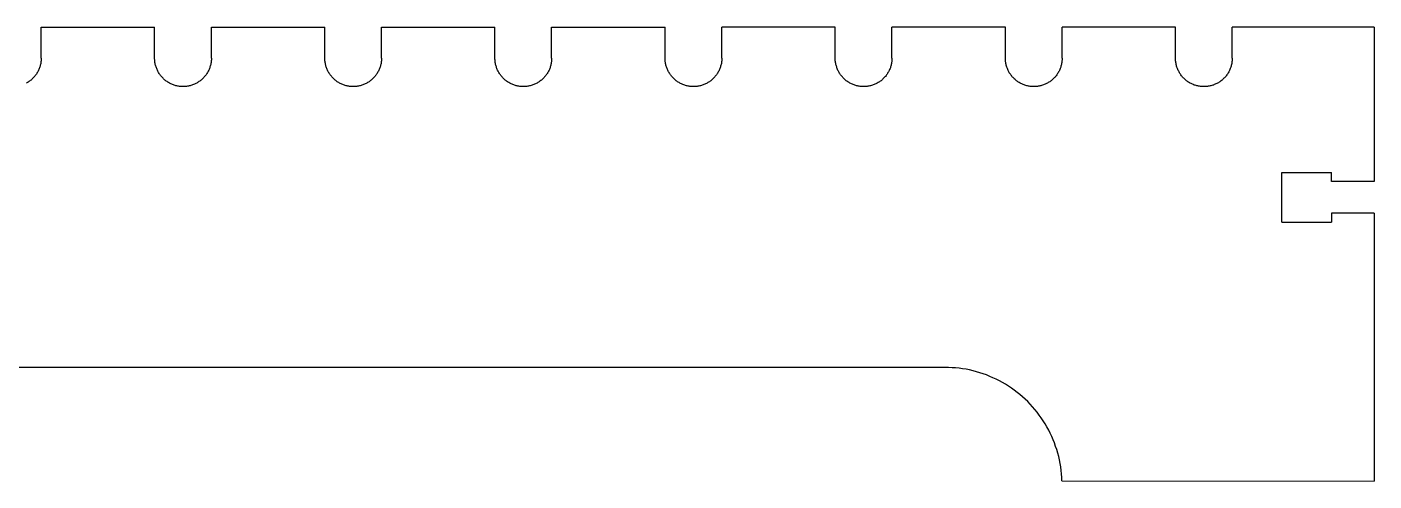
# Model space of a CAD drawing. Extents: x -72 to 72, y -22 to 22.
# Drawn here: x -9.99 to 1.89, y -22 to -18 of the extents above; entities that cross this region are included whole.
import ezdxf

# ---------------------------------------------------------------- set-up
doc = ezdxf.new("R2010")
doc.units = 0
doc.header["$MEASUREMENT"] = 0
doc.layers.get('0').update_dxf_attribs({"linetype": 'CONTINUOUS'})

msp = doc.modelspace()

# ---------------------------------------------------------------- linework, layer by layer
for p, q in [((-9.864, -18), (-8.864, -18)), ((-9.864, -18.275), (-9.864, -18)), ((-8.864, -18.275), (-8.864, -18)), ((-8.364, -18), (-7.364, -18)), ((-8.364, -18.275), (-8.364, -18)), ((-7.364, -18.275), (-7.364, -18)), ((-6.864, -18), (-5.864, -18)), ((-6.864, -18.275), (-6.864, -18)), ((-5.864, -18.275), (-5.864, -18)), ((-5.364, -18), (-4.364, -18)), ((-5.364, -18.275), (-5.364, -18)), ((-4.364, -18.275), (-4.364, -18)), ((-2.864, -18), (-3.864, -18)), ((-3.864, -18.275), (-3.864, -18)), ((-2.864, -18.275), (-2.864, -18)), ((-1.364, -18), (-2.364, -18)), ((-2.364, -18.275), (-2.364, -18)), ((-1.364, -18.275), (-1.364, -18)), ((0.136, -18), (-0.864, -18)), ((-0.864, -18.275), (-0.864, -18)), ((0.136, -18.275), (0.136, -18)), ((0.636, -18.275), (0.636, -18)), ((1.886, -18), (0.636, -18)), ((1.886, -18), (1.886, -19.36)), ((-9.864, -18.275), (-9.864, -18.282)), ((-9.864, -18.282), (-9.864, -18.29)), ((-8.864, -18.283), (-8.864, -18.275)), ((-8.863, -18.29), (-8.864, -18.283)), ((-8.364, -18.275), (-8.364, -18.283)), ((-8.364, -18.283), (-8.364, -18.29)), ((-7.364, -18.283), (-7.364, -18.275)), ((-7.363, -18.29), (-7.364, -18.283)), ((-6.864, -18.275), (-6.864, -18.283)), ((-6.864, -18.283), (-6.864, -18.291)), ((-5.864, -18.283), (-5.864, -18.275)), ((-5.863, -18.291), (-5.864, -18.283)), ((-5.364, -18.275), (-5.364, -18.283)), ((-5.364, -18.283), (-5.364, -18.291)), ((-4.364, -18.283), (-4.364, -18.275)), ((-4.363, -18.291), (-4.364, -18.283)), ((-3.864, -18.275), (-3.864, -18.283)), ((-3.864, -18.283), (-3.864, -18.291)), ((-2.864, -18.283), (-2.864, -18.275)), ((-2.863, -18.291), (-2.864, -18.283)), ((-2.364, -18.275), (-2.364, -18.283)), ((-2.364, -18.283), (-2.364, -18.291)), ((-1.364, -18.283), (-1.364, -18.275)), ((-1.363, -18.291), (-1.364, -18.283)), ((-0.864, -18.275), (-0.864, -18.283)), ((-0.864, -18.283), (-0.864, -18.291)), ((0.136, -18.283), (0.136, -18.275)), ((0.137, -18.291), (0.136, -18.283)), ((0.636, -18.275), (0.636, -18.283)), ((0.636, -18.283), (0.636, -18.291)), ((-9.899, -18.402), (-9.903, -18.409)), ((-9.895, -18.395), (-9.899, -18.402)), ((-9.891, -18.388), (-9.895, -18.395)), ((-9.887, -18.381), (-9.891, -18.388)), ((-9.884, -18.374), (-9.887, -18.381)), ((-9.881, -18.367), (-9.884, -18.374)), ((-9.878, -18.359), (-9.881, -18.367)), ((-9.876, -18.352), (-9.878, -18.359)), ((-9.874, -18.344), (-9.876, -18.352)), ((-9.872, -18.337), (-9.874, -18.344)), ((-9.87, -18.329), (-9.872, -18.337)), ((-9.868, -18.321), (-9.87, -18.329)), ((-9.867, -18.314), (-9.868, -18.321)), ((-9.866, -18.306), (-9.867, -18.314)), ((-9.865, -18.298), (-9.866, -18.306)), ((-9.864, -18.29), (-9.865, -18.298)), ((-8.863, -18.298), (-8.863, -18.29)), ((-8.862, -18.306), (-8.863, -18.298)), ((-8.861, -18.314), (-8.862, -18.306)), ((-8.859, -18.322), (-8.861, -18.314)), ((-8.858, -18.329), (-8.859, -18.322)), ((-8.856, -18.337), (-8.858, -18.329)), ((-8.854, -18.344), (-8.856, -18.337)), ((-8.851, -18.352), (-8.854, -18.344)), ((-8.849, -18.359), (-8.851, -18.352)), ((-8.846, -18.367), (-8.849, -18.359)), ((-8.843, -18.374), (-8.846, -18.367)), ((-8.84, -18.381), (-8.843, -18.374)), ((-8.836, -18.388), (-8.84, -18.381)), ((-8.833, -18.395), (-8.836, -18.388)), ((-8.829, -18.402), (-8.833, -18.395)), ((-8.825, -18.409), (-8.829, -18.402)), ((-8.399, -18.402), (-8.403, -18.409)), ((-8.395, -18.395), (-8.399, -18.402)), ((-8.391, -18.388), (-8.395, -18.395)), ((-8.387, -18.381), (-8.391, -18.388)), ((-8.384, -18.374), (-8.387, -18.381)), ((-8.381, -18.367), (-8.384, -18.374)), ((-8.378, -18.359), (-8.381, -18.367)), ((-8.376, -18.352), (-8.378, -18.359)), ((-8.374, -18.344), (-8.376, -18.352)), ((-8.372, -18.337), (-8.374, -18.344)), ((-8.37, -18.329), (-8.372, -18.337)), ((-8.368, -18.322), (-8.37, -18.329)), ((-8.367, -18.314), (-8.368, -18.322)), ((-8.366, -18.306), (-8.367, -18.314)), ((-8.365, -18.298), (-8.366, -18.306)), ((-8.364, -18.29), (-8.365, -18.298)), ((-7.363, -18.298), (-7.363, -18.29)), ((-7.362, -18.306), (-7.363, -18.298)), ((-7.361, -18.314), (-7.362, -18.306)), ((-7.359, -18.322), (-7.361, -18.314)), ((-7.358, -18.329), (-7.359, -18.322)), ((-7.356, -18.337), (-7.358, -18.329)), ((-7.354, -18.345), (-7.356, -18.337)), ((-7.351, -18.352), (-7.354, -18.345)), ((-7.349, -18.359), (-7.351, -18.352)), ((-7.346, -18.367), (-7.349, -18.359)), ((-7.343, -18.374), (-7.346, -18.367)), ((-7.34, -18.381), (-7.343, -18.374)), ((-7.336, -18.388), (-7.34, -18.381)), ((-7.333, -18.395), (-7.336, -18.388)), ((-7.329, -18.402), (-7.333, -18.395)), ((-7.325, -18.409), (-7.329, -18.402)), ((-6.899, -18.402), (-6.903, -18.409)), ((-6.895, -18.395), (-6.899, -18.402)), ((-6.891, -18.388), (-6.895, -18.395)), ((-6.887, -18.381), (-6.891, -18.388)), ((-6.884, -18.374), (-6.887, -18.381)), ((-6.881, -18.367), (-6.884, -18.374)), ((-6.878, -18.36), (-6.881, -18.367)), ((-6.876, -18.352), (-6.878, -18.36)), ((-6.874, -18.345), (-6.876, -18.352)), ((-6.872, -18.337), (-6.874, -18.345)), ((-6.87, -18.329), (-6.872, -18.337)), ((-6.868, -18.322), (-6.87, -18.329)), ((-6.867, -18.314), (-6.868, -18.322)), ((-6.866, -18.306), (-6.867, -18.314)), ((-6.865, -18.298), (-6.866, -18.306)), ((-6.864, -18.291), (-6.865, -18.298)), ((-5.863, -18.298), (-5.863, -18.291)), ((-5.862, -18.306), (-5.863, -18.298)), ((-5.861, -18.314), (-5.862, -18.306)), ((-5.859, -18.322), (-5.861, -18.314)), ((-5.858, -18.329), (-5.859, -18.322)), ((-5.856, -18.337), (-5.858, -18.329)), ((-5.854, -18.345), (-5.856, -18.337)), ((-5.851, -18.352), (-5.854, -18.345)), ((-5.849, -18.36), (-5.851, -18.352)), ((-5.846, -18.367), (-5.849, -18.36)), ((-5.843, -18.374), (-5.846, -18.367)), ((-5.84, -18.381), (-5.843, -18.374)), ((-5.836, -18.388), (-5.84, -18.381)), ((-5.833, -18.395), (-5.836, -18.388)), ((-5.829, -18.402), (-5.833, -18.395)), ((-5.825, -18.409), (-5.829, -18.402)), ((-5.399, -18.402), (-5.403, -18.409)), ((-5.395, -18.395), (-5.399, -18.402)), ((-5.391, -18.388), (-5.395, -18.395)), ((-5.387, -18.381), (-5.391, -18.388)), ((-5.384, -18.374), (-5.387, -18.381)), ((-5.381, -18.367), (-5.384, -18.374)), ((-5.378, -18.36), (-5.381, -18.367)), ((-5.376, -18.352), (-5.378, -18.36)), ((-5.374, -18.345), (-5.376, -18.352)), ((-5.372, -18.337), (-5.374, -18.345)), ((-5.37, -18.329), (-5.372, -18.337)), ((-5.368, -18.322), (-5.37, -18.329)), ((-5.367, -18.314), (-5.368, -18.322)), ((-5.366, -18.306), (-5.367, -18.314)), ((-5.365, -18.298), (-5.366, -18.306)), ((-5.364, -18.291), (-5.365, -18.298)), ((-4.363, -18.299), (-4.363, -18.291)), ((-4.362, -18.306), (-4.363, -18.299)), ((-4.361, -18.314), (-4.362, -18.306)), ((-4.359, -18.322), (-4.361, -18.314)), ((-4.358, -18.33), (-4.359, -18.322)), ((-4.356, -18.337), (-4.358, -18.33)), ((-4.354, -18.345), (-4.356, -18.337)), ((-4.351, -18.352), (-4.354, -18.345)), ((-4.349, -18.36), (-4.351, -18.352)), ((-4.346, -18.367), (-4.349, -18.36)), ((-4.343, -18.374), (-4.346, -18.367)), ((-4.34, -18.381), (-4.343, -18.374)), ((-4.336, -18.389), (-4.34, -18.381)), ((-4.333, -18.395), (-4.336, -18.389)), ((-4.329, -18.402), (-4.333, -18.395)), ((-4.325, -18.409), (-4.329, -18.402)), ((-3.899, -18.402), (-3.903, -18.409)), ((-3.895, -18.395), (-3.899, -18.402)), ((-3.891, -18.389), (-3.895, -18.395)), ((-3.887, -18.381), (-3.891, -18.389)), ((-3.884, -18.374), (-3.887, -18.381)), ((-3.881, -18.367), (-3.884, -18.374)), ((-3.878, -18.36), (-3.881, -18.367)), ((-3.876, -18.352), (-3.878, -18.36)), ((-3.874, -18.345), (-3.876, -18.352)), ((-3.872, -18.337), (-3.874, -18.345)), ((-3.87, -18.33), (-3.872, -18.337)), ((-3.868, -18.322), (-3.87, -18.33)), ((-3.867, -18.314), (-3.868, -18.322)), ((-3.866, -18.306), (-3.867, -18.314)), ((-3.865, -18.299), (-3.866, -18.306)), ((-3.864, -18.291), (-3.865, -18.299)), ((-2.863, -18.299), (-2.863, -18.291)), ((-2.862, -18.306), (-2.863, -18.299)), ((-2.861, -18.314), (-2.862, -18.306)), ((-2.859, -18.322), (-2.861, -18.314)), ((-2.858, -18.33), (-2.859, -18.322)), ((-2.856, -18.337), (-2.858, -18.33)), ((-2.854, -18.345), (-2.856, -18.337)), ((-2.851, -18.352), (-2.854, -18.345)), ((-2.849, -18.36), (-2.851, -18.352)), ((-2.846, -18.367), (-2.849, -18.36)), ((-2.843, -18.374), (-2.846, -18.367)), ((-2.84, -18.382), (-2.843, -18.374)), ((-2.836, -18.389), (-2.84, -18.382)), ((-2.833, -18.396), (-2.836, -18.389)), ((-2.829, -18.402), (-2.833, -18.396)), ((-2.825, -18.409), (-2.829, -18.402)), ((-2.399, -18.402), (-2.403, -18.409)), ((-2.395, -18.396), (-2.399, -18.402)), ((-2.391, -18.389), (-2.395, -18.396)), ((-2.387, -18.382), (-2.391, -18.389)), ((-2.384, -18.374), (-2.387, -18.382)), ((-2.381, -18.367), (-2.384, -18.374)), ((-2.378, -18.36), (-2.381, -18.367)), ((-2.376, -18.352), (-2.378, -18.36)), ((-2.374, -18.345), (-2.376, -18.352)), ((-2.372, -18.337), (-2.374, -18.345)), ((-2.37, -18.33), (-2.372, -18.337)), ((-2.368, -18.322), (-2.37, -18.33)), ((-2.367, -18.314), (-2.368, -18.322)), ((-2.366, -18.307), (-2.367, -18.314)), ((-2.365, -18.299), (-2.366, -18.307)), ((-2.364, -18.291), (-2.365, -18.299)), ((-1.363, -18.299), (-1.363, -18.291)), ((-1.362, -18.307), (-1.363, -18.299)), ((-1.361, -18.314), (-1.362, -18.307)), ((-1.359, -18.322), (-1.361, -18.314)), ((-1.358, -18.33), (-1.359, -18.322)), ((-1.356, -18.337), (-1.358, -18.33)), ((-1.354, -18.345), (-1.356, -18.337)), ((-1.351, -18.353), (-1.354, -18.345)), ((-1.349, -18.36), (-1.351, -18.353)), ((-1.346, -18.367), (-1.349, -18.36)), ((-1.343, -18.375), (-1.346, -18.367)), ((-1.34, -18.382), (-1.343, -18.375)), ((-1.336, -18.389), (-1.34, -18.382)), ((-1.333, -18.396), (-1.336, -18.389)), ((-1.329, -18.403), (-1.333, -18.396)), ((-1.325, -18.409), (-1.329, -18.403)), ((-0.899, -18.403), (-0.903, -18.409)), ((-0.895, -18.396), (-0.899, -18.403)), ((-0.891, -18.389), (-0.895, -18.396)), ((-0.887, -18.382), (-0.891, -18.389)), ((-0.884, -18.375), (-0.887, -18.382)), ((-0.881, -18.367), (-0.884, -18.375)), ((-0.878, -18.36), (-0.881, -18.367)), ((-0.876, -18.353), (-0.878, -18.36)), ((-0.874, -18.345), (-0.876, -18.353)), ((-0.872, -18.337), (-0.874, -18.345)), ((-0.87, -18.33), (-0.872, -18.337)), ((-0.868, -18.322), (-0.87, -18.33)), ((-0.867, -18.314), (-0.868, -18.322)), ((-0.866, -18.307), (-0.867, -18.314)), ((-0.865, -18.299), (-0.866, -18.307)), ((-0.864, -18.291), (-0.865, -18.299)), ((0.137, -18.299), (0.137, -18.291)), ((0.138, -18.307), (0.137, -18.299)), ((0.139, -18.314), (0.138, -18.307)), ((0.141, -18.322), (0.139, -18.314)), ((0.142, -18.33), (0.141, -18.322)), ((0.144, -18.338), (0.142, -18.33)), ((0.146, -18.345), (0.144, -18.338)), ((0.149, -18.353), (0.146, -18.345)), ((0.151, -18.36), (0.149, -18.353)), ((0.154, -18.367), (0.151, -18.36)), ((0.157, -18.375), (0.154, -18.367)), ((0.16, -18.382), (0.157, -18.375)), ((0.164, -18.389), (0.16, -18.382)), ((0.167, -18.396), (0.164, -18.389)), ((0.171, -18.403), (0.167, -18.396)), ((0.175, -18.409), (0.171, -18.403)), ((0.601, -18.403), (0.597, -18.409)), ((0.605, -18.396), (0.601, -18.403)), ((0.609, -18.389), (0.605, -18.396)), ((0.613, -18.382), (0.609, -18.389)), ((0.616, -18.375), (0.613, -18.382)), ((0.619, -18.367), (0.616, -18.375)), ((0.622, -18.36), (0.619, -18.367)), ((0.624, -18.353), (0.622, -18.36)), ((0.626, -18.345), (0.624, -18.353)), ((0.628, -18.338), (0.626, -18.345)), ((0.63, -18.33), (0.628, -18.338)), ((0.632, -18.322), (0.63, -18.33)), ((0.633, -18.315), (0.632, -18.322)), ((0.634, -18.307), (0.633, -18.315)), ((0.635, -18.299), (0.634, -18.307)), ((0.636, -18.291), (0.635, -18.299)), ((-9.986, -18.49), (-9.993, -18.494)), ((-9.98, -18.486), (-9.986, -18.49)), ((-9.973, -18.481), (-9.98, -18.486)), ((-9.967, -18.477), (-9.973, -18.481)), ((-9.96, -18.472), (-9.967, -18.477)), ((-9.954, -18.467), (-9.96, -18.472)), ((-9.948, -18.462), (-9.954, -18.467)), ((-9.943, -18.457), (-9.948, -18.462)), ((-9.937, -18.451), (-9.943, -18.457)), ((-9.931, -18.446), (-9.937, -18.451)), ((-9.926, -18.44), (-9.931, -18.446)), ((-9.921, -18.434), (-9.926, -18.44)), ((-9.916, -18.428), (-9.921, -18.434)), ((-9.911, -18.422), (-9.916, -18.428)), ((-9.907, -18.415), (-9.911, -18.422)), ((-9.903, -18.409), (-9.907, -18.415)), ((-8.82, -18.415), (-8.825, -18.409)), ((-8.816, -18.422), (-8.82, -18.415)), ((-8.811, -18.428), (-8.816, -18.422)), ((-8.806, -18.434), (-8.811, -18.428)), ((-8.801, -18.44), (-8.806, -18.434)), ((-8.796, -18.446), (-8.801, -18.44)), ((-8.79, -18.451), (-8.796, -18.446)), ((-8.785, -18.457), (-8.79, -18.451)), ((-8.779, -18.462), (-8.785, -18.457)), ((-8.773, -18.467), (-8.779, -18.462)), ((-8.767, -18.472), (-8.773, -18.467)), ((-8.761, -18.477), (-8.767, -18.472)), ((-8.754, -18.481), (-8.761, -18.477)), ((-8.748, -18.486), (-8.754, -18.481)), ((-8.741, -18.49), (-8.748, -18.486)), ((-8.734, -18.494), (-8.741, -18.49)), ((-8.727, -18.497), (-8.734, -18.494)), ((-8.72, -18.501), (-8.727, -18.497)), ((-8.713, -18.504), (-8.72, -18.501)), ((-8.706, -18.507), (-8.713, -18.504)), ((-8.698, -18.51), (-8.706, -18.507)), ((-8.691, -18.512), (-8.698, -18.51)), ((-8.683, -18.515), (-8.691, -18.512)), ((-8.676, -18.517), (-8.683, -18.515)), ((-8.668, -18.519), (-8.676, -18.517)), ((-8.661, -18.52), (-8.668, -18.519)), ((-8.653, -18.522), (-8.661, -18.52)), ((-8.645, -18.523), (-8.653, -18.522)), ((-8.637, -18.524), (-8.645, -18.523)), ((-8.629, -18.524), (-8.637, -18.524)), ((-8.622, -18.525), (-8.629, -18.524)), ((-8.614, -18.525), (-8.622, -18.525)), ((-8.606, -18.525), (-8.614, -18.525)), ((-8.598, -18.524), (-8.606, -18.525)), ((-8.59, -18.524), (-8.598, -18.524)), ((-8.582, -18.523), (-8.59, -18.524)), ((-8.575, -18.522), (-8.582, -18.523)), ((-8.567, -18.52), (-8.575, -18.522)), ((-8.559, -18.519), (-8.567, -18.52)), ((-8.552, -18.517), (-8.559, -18.519)), ((-8.544, -18.515), (-8.552, -18.517)), ((-8.536, -18.512), (-8.544, -18.515)), ((-8.529, -18.51), (-8.536, -18.512)), ((-8.522, -18.507), (-8.529, -18.51)), ((-8.514, -18.504), (-8.522, -18.507)), ((-8.507, -18.501), (-8.514, -18.504)), ((-8.5, -18.497), (-8.507, -18.501)), ((-8.493, -18.494), (-8.5, -18.497)), ((-8.486, -18.49), (-8.493, -18.494)), ((-8.48, -18.486), (-8.486, -18.49)), ((-8.473, -18.481), (-8.48, -18.486)), ((-8.467, -18.477), (-8.473, -18.481)), ((-8.46, -18.472), (-8.467, -18.477)), ((-8.454, -18.467), (-8.46, -18.472)), ((-8.448, -18.462), (-8.454, -18.467)), ((-8.443, -18.457), (-8.448, -18.462)), ((-8.437, -18.451), (-8.443, -18.457)), ((-8.431, -18.446), (-8.437, -18.451)), ((-8.426, -18.44), (-8.431, -18.446)), ((-8.421, -18.434), (-8.426, -18.44)), ((-8.416, -18.428), (-8.421, -18.434)), ((-8.411, -18.422), (-8.416, -18.428)), ((-8.407, -18.415), (-8.411, -18.422)), ((-8.403, -18.409), (-8.407, -18.415)), ((-7.32, -18.415), (-7.325, -18.409)), ((-7.316, -18.422), (-7.32, -18.415)), ((-7.311, -18.428), (-7.316, -18.422)), ((-7.306, -18.434), (-7.311, -18.428)), ((-7.301, -18.44), (-7.306, -18.434)), ((-7.296, -18.446), (-7.301, -18.44)), ((-7.29, -18.452), (-7.296, -18.446)), ((-7.285, -18.457), (-7.29, -18.452)), ((-7.279, -18.462), (-7.285, -18.457)), ((-7.273, -18.467), (-7.279, -18.462)), ((-7.267, -18.472), (-7.273, -18.467)), ((-7.261, -18.477), (-7.267, -18.472)), ((-7.254, -18.482), (-7.261, -18.477)), ((-7.248, -18.486), (-7.254, -18.482)), ((-7.241, -18.49), (-7.248, -18.486)), ((-7.234, -18.494), (-7.241, -18.49)), ((-7.227, -18.498), (-7.234, -18.494)), ((-7.22, -18.501), (-7.227, -18.498)), ((-7.213, -18.504), (-7.22, -18.501)), ((-7.206, -18.507), (-7.213, -18.504)), ((-7.198, -18.51), (-7.206, -18.507)), ((-7.191, -18.513), (-7.198, -18.51)), ((-7.183, -18.515), (-7.191, -18.513)), ((-7.176, -18.517), (-7.183, -18.515)), ((-7.168, -18.519), (-7.176, -18.517)), ((-7.161, -18.52), (-7.168, -18.519)), ((-7.153, -18.522), (-7.161, -18.52)), ((-7.145, -18.523), (-7.153, -18.522)), ((-7.137, -18.524), (-7.145, -18.523)), ((-7.129, -18.524), (-7.137, -18.524)), ((-7.122, -18.525), (-7.129, -18.524)), ((-7.114, -18.525), (-7.122, -18.525)), ((-7.106, -18.525), (-7.114, -18.525)), ((-7.098, -18.524), (-7.106, -18.525)), ((-7.09, -18.524), (-7.098, -18.524)), ((-7.082, -18.523), (-7.09, -18.524)), ((-7.075, -18.522), (-7.082, -18.523)), ((-7.067, -18.52), (-7.075, -18.522)), ((-7.059, -18.519), (-7.067, -18.52)), ((-7.052, -18.517), (-7.059, -18.519)), ((-7.044, -18.515), (-7.052, -18.517)), ((-7.036, -18.513), (-7.044, -18.515)), ((-7.029, -18.51), (-7.036, -18.513)), ((-7.022, -18.507), (-7.029, -18.51)), ((-7.014, -18.504), (-7.022, -18.507)), ((-7.007, -18.501), (-7.014, -18.504)), ((-7, -18.498), (-7.007, -18.501)), ((-6.993, -18.494), (-7, -18.498)), ((-6.986, -18.49), (-6.993, -18.494)), ((-6.98, -18.486), (-6.986, -18.49)), ((-6.973, -18.482), (-6.98, -18.486)), ((-6.967, -18.477), (-6.973, -18.482)), ((-6.96, -18.472), (-6.967, -18.477)), ((-6.954, -18.467), (-6.96, -18.472)), ((-6.948, -18.462), (-6.954, -18.467)), ((-6.943, -18.457), (-6.948, -18.462)), ((-6.937, -18.452), (-6.943, -18.457)), ((-6.931, -18.446), (-6.937, -18.452)), ((-6.926, -18.44), (-6.931, -18.446)), ((-6.921, -18.434), (-6.926, -18.44)), ((-6.916, -18.428), (-6.921, -18.434)), ((-6.911, -18.422), (-6.916, -18.428)), ((-6.907, -18.415), (-6.911, -18.422)), ((-6.903, -18.409), (-6.907, -18.415)), ((-5.82, -18.415), (-5.825, -18.409)), ((-5.816, -18.422), (-5.82, -18.415)), ((-5.811, -18.428), (-5.816, -18.422)), ((-5.806, -18.434), (-5.811, -18.428)), ((-5.801, -18.44), (-5.806, -18.434)), ((-5.796, -18.446), (-5.801, -18.44)), ((-5.79, -18.452), (-5.796, -18.446)), ((-5.785, -18.457), (-5.79, -18.452)), ((-5.779, -18.462), (-5.785, -18.457)), ((-5.773, -18.468), (-5.779, -18.462)), ((-5.767, -18.472), (-5.773, -18.468)), ((-5.761, -18.477), (-5.767, -18.472)), ((-5.754, -18.482), (-5.761, -18.477)), ((-5.748, -18.486), (-5.754, -18.482)), ((-5.741, -18.49), (-5.748, -18.486)), ((-5.734, -18.494), (-5.741, -18.49)), ((-5.727, -18.498), (-5.734, -18.494)), ((-5.72, -18.501), (-5.727, -18.498)), ((-5.713, -18.504), (-5.72, -18.501)), ((-5.706, -18.507), (-5.713, -18.504)), ((-5.698, -18.51), (-5.706, -18.507)), ((-5.691, -18.513), (-5.698, -18.51)), ((-5.683, -18.515), (-5.691, -18.513)), ((-5.676, -18.517), (-5.683, -18.515)), ((-5.668, -18.519), (-5.676, -18.517)), ((-5.661, -18.52), (-5.668, -18.519)), ((-5.653, -18.522), (-5.661, -18.52)), ((-5.645, -18.523), (-5.653, -18.522)), ((-5.637, -18.524), (-5.645, -18.523)), ((-5.629, -18.524), (-5.637, -18.524)), ((-5.622, -18.525), (-5.629, -18.524)), ((-5.614, -18.525), (-5.622, -18.525)), ((-5.606, -18.525), (-5.614, -18.525)), ((-5.598, -18.524), (-5.606, -18.525)), ((-5.59, -18.524), (-5.598, -18.524)), ((-5.582, -18.523), (-5.59, -18.524)), ((-5.575, -18.522), (-5.582, -18.523)), ((-5.567, -18.52), (-5.575, -18.522)), ((-5.559, -18.519), (-5.567, -18.52)), ((-5.552, -18.517), (-5.559, -18.519)), ((-5.544, -18.515), (-5.552, -18.517)), ((-5.536, -18.513), (-5.544, -18.515)), ((-5.529, -18.51), (-5.536, -18.513)), ((-5.522, -18.507), (-5.529, -18.51)), ((-5.514, -18.504), (-5.522, -18.507)), ((-5.507, -18.501), (-5.514, -18.504)), ((-5.5, -18.498), (-5.507, -18.501)), ((-5.493, -18.494), (-5.5, -18.498)), ((-5.486, -18.49), (-5.493, -18.494)), ((-5.48, -18.486), (-5.486, -18.49)), ((-5.473, -18.482), (-5.48, -18.486)), ((-5.467, -18.477), (-5.473, -18.482)), ((-5.46, -18.472), (-5.467, -18.477)), ((-5.454, -18.468), (-5.46, -18.472)), ((-5.448, -18.462), (-5.454, -18.468)), ((-5.443, -18.457), (-5.448, -18.462)), ((-5.437, -18.452), (-5.443, -18.457)), ((-5.431, -18.446), (-5.437, -18.452)), ((-5.426, -18.44), (-5.431, -18.446)), ((-5.421, -18.434), (-5.426, -18.44)), ((-5.416, -18.428), (-5.421, -18.434)), ((-5.411, -18.422), (-5.416, -18.428)), ((-5.407, -18.415), (-5.411, -18.422)), ((-5.403, -18.409), (-5.407, -18.415)), ((-4.32, -18.416), (-4.325, -18.409)), ((-4.316, -18.422), (-4.32, -18.416)), ((-4.311, -18.428), (-4.316, -18.422)), ((-4.306, -18.434), (-4.311, -18.428)), ((-4.301, -18.44), (-4.306, -18.434)), ((-4.296, -18.446), (-4.301, -18.44)), ((-4.29, -18.452), (-4.296, -18.446)), ((-4.285, -18.457), (-4.29, -18.452)), ((-4.279, -18.463), (-4.285, -18.457)), ((-4.273, -18.468), (-4.279, -18.463)), ((-4.267, -18.473), (-4.273, -18.468)), ((-4.261, -18.477), (-4.267, -18.473)), ((-4.254, -18.482), (-4.261, -18.477)), ((-4.248, -18.486), (-4.254, -18.482)), ((-4.241, -18.49), (-4.248, -18.486)), ((-4.234, -18.494), (-4.241, -18.49)), ((-4.227, -18.498), (-4.234, -18.494)), ((-4.22, -18.501), (-4.227, -18.498)), ((-4.213, -18.504), (-4.22, -18.501)), ((-4.206, -18.507), (-4.213, -18.504)), ((-4.198, -18.51), (-4.206, -18.507)), ((-4.191, -18.513), (-4.198, -18.51)), ((-4.183, -18.515), (-4.191, -18.513)), ((-4.176, -18.517), (-4.183, -18.515)), ((-4.168, -18.519), (-4.176, -18.517)), ((-4.161, -18.521), (-4.168, -18.519)), ((-4.153, -18.522), (-4.161, -18.521)), ((-4.145, -18.523), (-4.153, -18.522)), ((-4.137, -18.524), (-4.145, -18.523)), ((-4.129, -18.525), (-4.137, -18.524)), ((-4.122, -18.525), (-4.129, -18.525)), ((-4.114, -18.525), (-4.122, -18.525)), ((-4.106, -18.525), (-4.114, -18.525)), ((-4.098, -18.525), (-4.106, -18.525)), ((-4.09, -18.524), (-4.098, -18.525)), ((-4.082, -18.523), (-4.09, -18.524)), ((-4.075, -18.522), (-4.082, -18.523)), ((-4.067, -18.521), (-4.075, -18.522)), ((-4.059, -18.519), (-4.067, -18.521)), ((-4.052, -18.517), (-4.059, -18.519)), ((-4.044, -18.515), (-4.052, -18.517)), ((-4.036, -18.513), (-4.044, -18.515)), ((-4.029, -18.51), (-4.036, -18.513)), ((-4.022, -18.507), (-4.029, -18.51)), ((-4.014, -18.504), (-4.022, -18.507)), ((-4.007, -18.501), (-4.014, -18.504)), ((-4, -18.498), (-4.007, -18.501)), ((-3.993, -18.494), (-4, -18.498)), ((-3.986, -18.49), (-3.993, -18.494)), ((-3.98, -18.486), (-3.986, -18.49)), ((-3.973, -18.482), (-3.98, -18.486)), ((-3.967, -18.477), (-3.973, -18.482)), ((-3.96, -18.473), (-3.967, -18.477)), ((-3.954, -18.468), (-3.96, -18.473)), ((-3.948, -18.463), (-3.954, -18.468)), ((-3.943, -18.457), (-3.948, -18.463)), ((-3.937, -18.452), (-3.943, -18.457)), ((-3.931, -18.446), (-3.937, -18.452)), ((-3.926, -18.44), (-3.931, -18.446)), ((-3.921, -18.434), (-3.926, -18.44)), ((-3.916, -18.428), (-3.921, -18.434)), ((-3.911, -18.422), (-3.916, -18.428)), ((-3.907, -18.416), (-3.911, -18.422)), ((-3.903, -18.409), (-3.907, -18.416)), ((-2.82, -18.416), (-2.825, -18.409)), ((-2.816, -18.422), (-2.82, -18.416)), ((-2.811, -18.428), (-2.816, -18.422)), ((-2.806, -18.434), (-2.811, -18.428)), ((-2.801, -18.44), (-2.806, -18.434)), ((-2.796, -18.446), (-2.801, -18.44)), ((-2.79, -18.452), (-2.796, -18.446)), ((-2.785, -18.457), (-2.79, -18.452)), ((-2.779, -18.463), (-2.785, -18.457)), ((-2.773, -18.468), (-2.779, -18.463)), ((-2.767, -18.473), (-2.773, -18.468)), ((-2.761, -18.477), (-2.767, -18.473)), ((-2.754, -18.482), (-2.761, -18.477)), ((-2.748, -18.486), (-2.754, -18.482)), ((-2.741, -18.49), (-2.748, -18.486)), ((-2.734, -18.494), (-2.741, -18.49)), ((-2.727, -18.498), (-2.734, -18.494)), ((-2.72, -18.501), (-2.727, -18.498)), ((-2.713, -18.505), (-2.72, -18.501)), ((-2.706, -18.508), (-2.713, -18.505)), ((-2.698, -18.51), (-2.706, -18.508)), ((-2.691, -18.513), (-2.698, -18.51)), ((-2.683, -18.515), (-2.691, -18.513)), ((-2.676, -18.517), (-2.683, -18.515)), ((-2.668, -18.519), (-2.676, -18.517)), ((-2.661, -18.521), (-2.668, -18.519)), ((-2.653, -18.522), (-2.661, -18.521)), ((-2.645, -18.523), (-2.653, -18.522)), ((-2.637, -18.524), (-2.645, -18.523)), ((-2.629, -18.525), (-2.637, -18.524)), ((-2.622, -18.525), (-2.629, -18.525)), ((-2.614, -18.525), (-2.622, -18.525)), ((-2.606, -18.525), (-2.614, -18.525)), ((-2.598, -18.525), (-2.606, -18.525)), ((-2.59, -18.524), (-2.598, -18.525)), ((-2.582, -18.523), (-2.59, -18.524)), ((-2.575, -18.522), (-2.582, -18.523)), ((-2.567, -18.521), (-2.575, -18.522)), ((-2.559, -18.519), (-2.567, -18.521)), ((-2.552, -18.517), (-2.559, -18.519)), ((-2.544, -18.515), (-2.552, -18.517)), ((-2.536, -18.513), (-2.544, -18.515)), ((-2.529, -18.51), (-2.536, -18.513)), ((-2.522, -18.508), (-2.529, -18.51)), ((-2.514, -18.505), (-2.522, -18.508)), ((-2.507, -18.501), (-2.514, -18.505)), ((-2.5, -18.498), (-2.507, -18.501)), ((-2.493, -18.494), (-2.5, -18.498)), ((-2.486, -18.49), (-2.493, -18.494)), ((-2.48, -18.486), (-2.486, -18.49)), ((-2.473, -18.482), (-2.48, -18.486)), ((-2.467, -18.477), (-2.473, -18.482)), ((-2.46, -18.473), (-2.467, -18.477)), ((-2.454, -18.468), (-2.46, -18.473)), ((-2.448, -18.463), (-2.454, -18.468)), ((-2.443, -18.457), (-2.448, -18.463)), ((-2.437, -18.452), (-2.443, -18.457)), ((-2.431, -18.446), (-2.437, -18.452)), ((-2.426, -18.44), (-2.431, -18.446)), ((-2.421, -18.435), (-2.426, -18.44)), ((-2.416, -18.428), (-2.421, -18.435)), ((-2.411, -18.422), (-2.416, -18.428)), ((-2.407, -18.416), (-2.411, -18.422)), ((-2.403, -18.409), (-2.407, -18.416)), ((-1.32, -18.416), (-1.325, -18.409)), ((-1.316, -18.422), (-1.32, -18.416)), ((-1.311, -18.428), (-1.316, -18.422)), ((-1.306, -18.435), (-1.311, -18.428)), ((-1.301, -18.441), (-1.306, -18.435)), ((-1.296, -18.446), (-1.301, -18.441)), ((-1.29, -18.452), (-1.296, -18.446)), ((-1.285, -18.457), (-1.29, -18.452)), ((-1.279, -18.463), (-1.285, -18.457)), ((-1.273, -18.468), (-1.279, -18.463)), ((-1.267, -18.473), (-1.273, -18.468)), ((-1.261, -18.478), (-1.267, -18.473)), ((-1.254, -18.482), (-1.261, -18.478)), ((-1.248, -18.486), (-1.254, -18.482)), ((-1.241, -18.49), (-1.248, -18.486)), ((-1.234, -18.494), (-1.241, -18.49)), ((-1.227, -18.498), (-1.234, -18.494)), ((-1.22, -18.501), (-1.227, -18.498)), ((-1.213, -18.505), (-1.22, -18.501)), ((-1.206, -18.508), (-1.213, -18.505)), ((-1.198, -18.51), (-1.206, -18.508)), ((-1.191, -18.513), (-1.198, -18.51)), ((-1.183, -18.515), (-1.191, -18.513)), ((-1.176, -18.517), (-1.183, -18.515)), ((-1.168, -18.519), (-1.176, -18.517)), ((-1.161, -18.521), (-1.168, -18.519)), ((-1.153, -18.522), (-1.161, -18.521)), ((-1.145, -18.523), (-1.153, -18.522)), ((-1.137, -18.524), (-1.145, -18.523)), ((-1.129, -18.525), (-1.137, -18.524)), ((-1.122, -18.525), (-1.129, -18.525)), ((-1.114, -18.525), (-1.122, -18.525)), ((-1.106, -18.525), (-1.114, -18.525)), ((-1.098, -18.525), (-1.106, -18.525)), ((-1.09, -18.524), (-1.098, -18.525)), ((-1.082, -18.523), (-1.09, -18.524)), ((-1.075, -18.522), (-1.082, -18.523)), ((-1.067, -18.521), (-1.075, -18.522)), ((-1.059, -18.519), (-1.067, -18.521)), ((-1.052, -18.517), (-1.059, -18.519)), ((-1.044, -18.515), (-1.052, -18.517)), ((-1.036, -18.513), (-1.044, -18.515)), ((-1.029, -18.51), (-1.036, -18.513)), ((-1.022, -18.508), (-1.029, -18.51)), ((-1.014, -18.505), (-1.022, -18.508)), ((-1.007, -18.501), (-1.014, -18.505)), ((-1, -18.498), (-1.007, -18.501)), ((-0.993, -18.494), (-1, -18.498)), ((-0.986, -18.49), (-0.993, -18.494)), ((-0.98, -18.486), (-0.986, -18.49)), ((-0.973, -18.482), (-0.98, -18.486)), ((-0.967, -18.478), (-0.973, -18.482)), ((-0.96, -18.473), (-0.967, -18.478)), ((-0.954, -18.468), (-0.96, -18.473)), ((-0.948, -18.463), (-0.954, -18.468)), ((-0.943, -18.458), (-0.948, -18.463)), ((-0.937, -18.452), (-0.943, -18.458)), ((-0.931, -18.446), (-0.937, -18.452)), ((-0.926, -18.441), (-0.931, -18.446)), ((-0.921, -18.435), (-0.926, -18.441)), ((-0.916, -18.429), (-0.921, -18.435)), ((-0.911, -18.422), (-0.916, -18.429)), ((-0.907, -18.416), (-0.911, -18.422)), ((-0.903, -18.409), (-0.907, -18.416)), ((0.18, -18.416), (0.175, -18.409)), ((0.184, -18.422), (0.18, -18.416)), ((0.189, -18.429), (0.184, -18.422)), ((0.194, -18.435), (0.189, -18.429)), ((0.199, -18.441), (0.194, -18.435)), ((0.204, -18.447), (0.199, -18.441)), ((0.21, -18.452), (0.204, -18.447)), ((0.215, -18.458), (0.21, -18.452)), ((0.221, -18.463), (0.215, -18.458)), ((0.227, -18.468), (0.221, -18.463)), ((0.233, -18.473), (0.227, -18.468)), ((0.239, -18.478), (0.233, -18.473)), ((0.246, -18.482), (0.239, -18.478)), ((0.252, -18.486), (0.246, -18.482)), ((0.259, -18.491), (0.252, -18.486)), ((0.266, -18.494), (0.259, -18.491)), ((0.273, -18.498), (0.266, -18.494)), ((0.28, -18.502), (0.273, -18.498)), ((0.287, -18.505), (0.28, -18.502)), ((0.294, -18.508), (0.287, -18.505)), ((0.302, -18.511), (0.294, -18.508)), ((0.309, -18.513), (0.302, -18.511)), ((0.317, -18.515), (0.309, -18.513)), ((0.324, -18.518), (0.317, -18.515)), ((0.332, -18.519), (0.324, -18.518)), ((0.339, -18.521), (0.332, -18.519)), ((0.347, -18.522), (0.339, -18.521)), ((0.355, -18.523), (0.347, -18.522)), ((0.363, -18.524), (0.355, -18.523)), ((0.371, -18.525), (0.363, -18.524)), ((0.378, -18.525), (0.371, -18.525)), ((0.386, -18.525), (0.378, -18.525)), ((0.394, -18.525), (0.386, -18.525)), ((0.402, -18.525), (0.394, -18.525)), ((0.41, -18.524), (0.402, -18.525)), ((0.418, -18.523), (0.41, -18.524)), ((0.425, -18.522), (0.418, -18.523)), ((0.433, -18.521), (0.425, -18.522)), ((0.441, -18.519), (0.433, -18.521)), ((0.448, -18.518), (0.441, -18.519)), ((0.456, -18.515), (0.448, -18.518)), ((0.464, -18.513), (0.456, -18.515)), ((0.471, -18.511), (0.464, -18.513)), ((0.478, -18.508), (0.471, -18.511)), ((0.486, -18.505), (0.478, -18.508)), ((0.493, -18.502), (0.486, -18.505)), ((0.5, -18.498), (0.493, -18.502)), ((0.507, -18.494), (0.5, -18.498)), ((0.514, -18.491), (0.507, -18.494)), ((0.52, -18.486), (0.514, -18.491)), ((0.527, -18.482), (0.52, -18.486)), ((0.533, -18.478), (0.527, -18.482)), ((0.54, -18.473), (0.533, -18.478)), ((0.546, -18.468), (0.54, -18.473)), ((0.552, -18.463), (0.546, -18.468)), ((0.557, -18.458), (0.552, -18.463)), ((0.563, -18.452), (0.557, -18.458)), ((0.569, -18.447), (0.563, -18.452)), ((0.574, -18.441), (0.569, -18.447)), ((0.579, -18.435), (0.574, -18.441)), ((0.584, -18.429), (0.579, -18.435)), ((0.589, -18.422), (0.584, -18.429)), ((0.593, -18.416), (0.589, -18.422)), ((0.597, -18.409), (0.593, -18.416)), ((1.074, -19.719), (1.074, -19.282)), ((1.074, -19.282), (1.511, -19.282)), ((1.511, -19.36), (1.511, -19.282)), ((1.886, -19.36), (1.511, -19.36)), ((1.886, -19.641), (1.511, -19.641)), ((1.511, -19.641), (1.511, -19.719)), ((1.886, -19.641), (1.886, -22.001)), ((1.074, -19.719), (1.511, -19.719)), ((-1.865, -21), (-16.864, -20.999)), ((-1.834, -21.002), (-1.865, -21)), ((-1.803, -21.004), (-1.834, -21.002)), ((-1.772, -21.007), (-1.803, -21.004)), ((-1.741, -21.011), (-1.772, -21.007)), ((-1.71, -21.016), (-1.741, -21.011)), ((-1.68, -21.022), (-1.71, -21.016)), ((-1.649, -21.029), (-1.68, -21.022)), ((-1.619, -21.037), (-1.649, -21.029)), ((-1.589, -21.046), (-1.619, -21.037)), ((-1.56, -21.056), (-1.589, -21.046)), ((-1.53, -21.066), (-1.56, -21.056)), ((-1.501, -21.078), (-1.53, -21.066)), ((-1.473, -21.09), (-1.501, -21.078)), ((-1.444, -21.103), (-1.473, -21.09)), ((-1.417, -21.117), (-1.444, -21.103)), ((-1.389, -21.132), (-1.417, -21.117)), ((-1.362, -21.148), (-1.389, -21.132)), ((-1.336, -21.165), (-1.362, -21.148)), ((-1.31, -21.182), (-1.336, -21.165)), ((-1.285, -21.2), (-1.31, -21.182)), ((-1.26, -21.219), (-1.285, -21.2)), ((-1.235, -21.238), (-1.26, -21.219)), ((-1.212, -21.259), (-1.235, -21.238)), ((-1.189, -21.28), (-1.212, -21.259)), ((-1.166, -21.301), (-1.189, -21.28)), ((-1.145, -21.324), (-1.166, -21.301)), ((-1.124, -21.347), (-1.145, -21.324)), ((-1.103, -21.37), (-1.124, -21.347)), ((-1.084, -21.395), (-1.103, -21.37)), ((-1.065, -21.42), (-1.084, -21.395)), ((-1.047, -21.445), (-1.065, -21.42)), ((-1.03, -21.471), (-1.047, -21.445)), ((-1.013, -21.497), (-1.03, -21.471)), ((-0.997, -21.524), (-1.013, -21.497)), ((-0.982, -21.552), (-0.997, -21.524)), ((-0.968, -21.579), (-0.982, -21.552)), ((-0.955, -21.608), (-0.968, -21.579)), ((-0.943, -21.636), (-0.955, -21.608)), ((-0.931, -21.665), (-0.943, -21.636)), ((-0.921, -21.695), (-0.931, -21.665)), ((-0.911, -21.724), (-0.921, -21.695)), ((-0.902, -21.754), (-0.911, -21.724)), ((-0.894, -21.784), (-0.902, -21.754)), ((-0.888, -21.815), (-0.894, -21.784)), ((-0.881, -21.845), (-0.888, -21.815)), ((-0.876, -21.876), (-0.881, -21.845)), ((-0.872, -21.907), (-0.876, -21.876)), ((-0.869, -21.938), (-0.872, -21.907)), ((-0.867, -21.969), (-0.869, -21.938)), ((-0.865, -21.999), (-0.867, -21.969)), ((-0.865, -22), (-0.865, -21.999)), ((-0.865, -22), (1.886, -22.001))]:
    msp.add_line(p, q)

doc.saveas('drawing.dxf')
